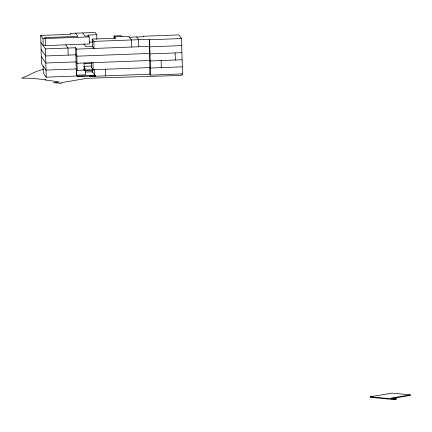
<?xml version="1.0" encoding="UTF-8"?>
<svg xmlns="http://www.w3.org/2000/svg" width="432" height="432" viewBox="0 0 432 432"><rect width="100%" height="100%" fill="white"/><g stroke="black" fill="none" stroke-linecap="round" stroke-linejoin="round"><path stroke-width="0.65" d="M43.546 69.482C35.602 70.648 29.052 75.627 21.6 78.143L31.32 78.284L45.965 79.758L44.993 79.931L59.454 81.961L53.422 82.712L58.828 83.101L61.063 83.749L60.907 82.712L87.226 78.273L179.68 75.497L182.601 74.925L181.867 73.899M410.384 394.886L390.992 398.12L396.225 398.617L396.236 399.146L393.811 399.551L370.267 397.31L370.256 396.776L392.072 393.142L410.384 394.886L410.4 395.415L391.613 398.547M370.256 396.776L393.8 399.022L396.225 398.617M121.797 36.59L121.144 35.678L114.043 35.942L115.668 38.221L92.227 39.107L93.857 41.386L149.261 39.296L150.007 67.586L77.193 70.33L76.216 68.963L46.024 70.103L41.467 63.725L40.727 35.435L70.918 34.295L70.265 33.383L95.132 32.449L96.757 34.727L96.876 39.226M96.757 34.727L87.88 35.062L89.181 36.882L89.365 43.956L43.189 45.695L43.006 38.626L40.727 35.435M88.528 35.969L84.974 36.104L82.701 32.918M43.006 38.626L89.181 36.882M129.551 37.233L143.759 36.693L143.435 36.239L178.951 34.9L181.553 38.545L182.482 73.904L150.514 75.114L149.866 74.201L149.677 67.127L150.331 68.04L182.299 66.836M149.261 39.296L149.591 39.749L181.553 38.545M89.332 42.082L92.723 41.958M92.815 46.867L91.481 46.915L90.99 46.235L85.666 46.435L83.835 43.87M40.91 42.509L45.468 48.886L75.659 47.747L76.637 49.113L77.193 70.33M76.637 49.113L149.45 46.364L149.774 46.823L181.742 45.619M181.926 52.688L149.958 53.897L149.634 53.438L76.82 56.187L75.848 54.821L45.657 55.955L41.099 49.577M182.11 59.762L150.147 60.966L149.818 60.512L77.009 63.256L76.032 61.889L45.841 63.029L41.283 56.651M84.181 63.515L91.946 63.218M83.797 66.339L91.692 66.042M84.154 69.131L85.423 69.082L83.857 66.895M83.527 69.498L84.31 70.589L93.188 70.254L92.993 62.656M85.52 72.025L92.497 71.761L95.396 75.816L95.407 76.345L90.05 76.507L89.775 75.605L90.05 76.507M43.097 66.004L43.281 73.073L46.213 77.171L76.399 76.037L75.659 47.747M85.455 70.362L85.574 74.828L76.691 75.163L77.344 76.075L95.105 75.406L95.407 76.345M76.54 69.417L76.707 75.697L77.355 76.604L89.856 76.135M94.813 76.275L149.866 74.201M90.04 75.978L95.396 75.816M394.929 399.022L396.236 399.146M136.658 36.963L138.607 39.695L138.796 46.769M75.595 33.183L77.873 36.374L44.577 37.627L45.225 38.54L45.414 45.614M91.546 67.446L93.177 69.725M92.216 68.888L92.864 69.8M65.707 44.847L67.986 48.033L68.17 55.107M393.8 399.022L393.811 399.551M175.138 52.947L175.327 60.016M161.114 60.556L161.298 67.624M149.591 39.749L150.514 75.114M131.69 47.034L131.506 39.965L128.903 36.32L114.696 36.855L114.745 38.783M114.043 35.942L114.107 38.518M105.284 68.801L105.467 75.875M93.857 41.386L94.041 48.454L92.416 46.181L92.227 39.107M94.624 69.206L94.797 75.632M92.464 70.519L92.518 72.446M91.411 62.305L91.562 67.975M84.11 62.991L84.31 70.589M77.344 76.075L77.355 76.604M45.468 48.886L46.213 77.171"/></g></svg>
